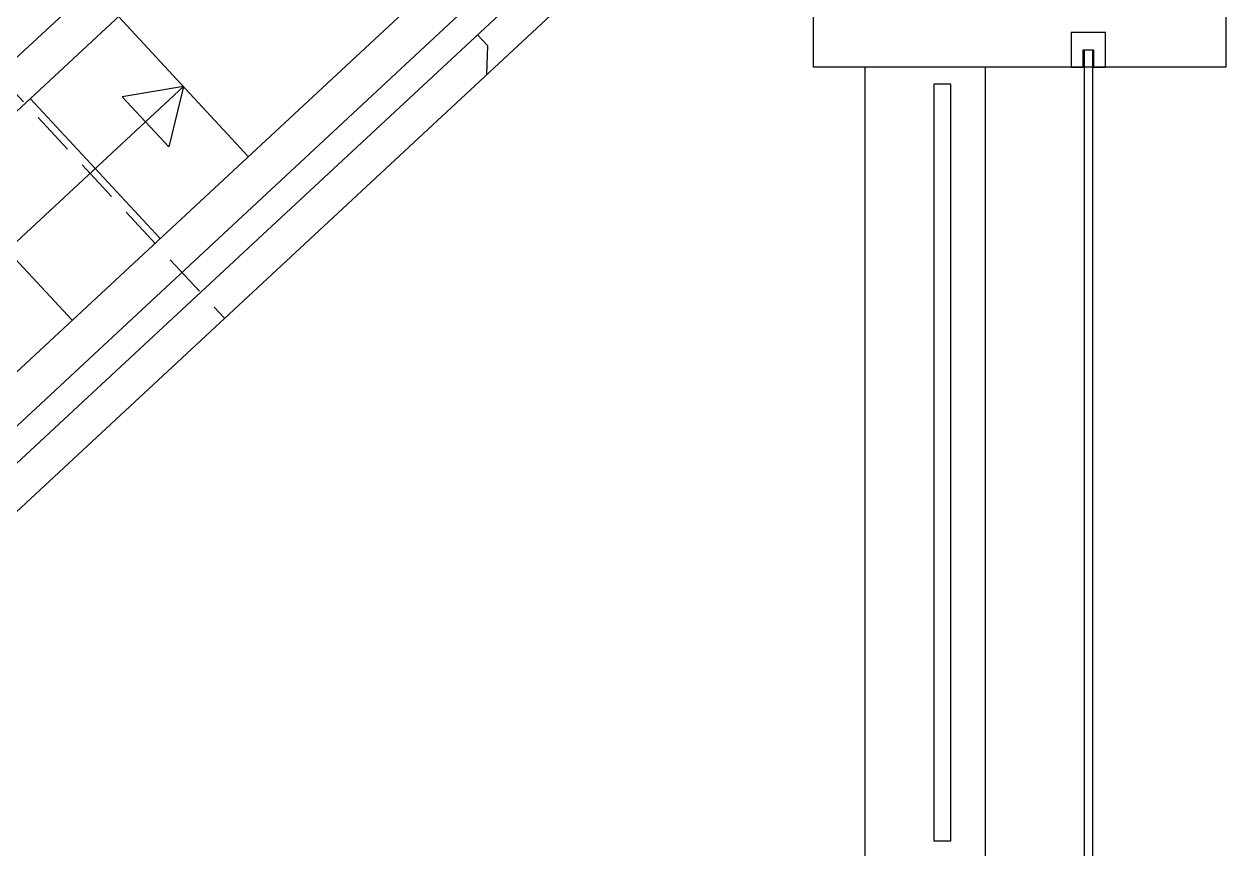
# Model space of a CAD drawing. Header units: millimetres. Extents: x -7448 to 427567, y 91657 to 341328.
# Drawn here: x 152076 to 155572, y 220218 to 222617 of the extents above; entities that cross this region are included whole.
import ezdxf

# ---------------------------------------------------------------- set-up
doc = ezdxf.new("R2010")
doc.units = ezdxf.units.MM
doc.header["$LTSCALE"] = 500
doc.header["$MEASUREMENT"] = 0
doc.linetypes.add('HIDDEN2', pattern=[0.188, 0.125, -0.063])
doc.layers.add('e-plan', color=9, linetype='CONTINUOUS')

# ---------------------------------------------------------------- blocks, each defined once
blk = doc.blocks.new('A$C71E245D9')
at = {"layer": 'e-plan', "linetype": 'HIDDEN2', "ltscale": 2}
blk.add_line((13305, 2350), (13305, 50), dxfattribs=at)
at = {"layer": 'e-plan'}
for p, q in [((14905, 1017.5), (1100, 1017.5)), ((14345, 902.5), (1660, 902.5)), ((12975.6, 902.5), (12975.6, 347.5)), ((13325.6, 902.5), (13325.6, 347.5)), ((13675.6, 902.5), (13675.6, 347.5)), ((13675.6, 625), (13525, 724.6)), ((13525, 724.6), (13525, 625)), ((13675.6, 625), (2236.8, 625)), ((13675.6, 625), (13525, 525.4)), ((13525, 525.4), (13525, 625)), ((14345, 347.5), (1660, 347.5)), ((14905, 232.5), (1100, 232.5)), ((14905, 152.5), (1100, 152.5)), ((14405, 110), (14405, 152.5)), ((14405, 110), (14345, 50)), ((15600, 50), (0, 50))]:
    blk.add_line(p, q, dxfattribs=at)

msp = doc.modelspace()

# ---------------------------------------------------------------- linework, layer by layer
at = {"layer": 'e-plan'}
for p, q in [((154522.2, 222491.9), (154522.2, 216114.1)), ((154872.2, 222491.9), (154872.2, 220191.9))]:
    msp.add_line(p, q, dxfattribs=at)
for points in [[(154372.2, 223391.9), (155572.2, 223391.9), (155572.2, 222491.9), (154372.2, 222491.9)], [(155187.2, 222591.9), (155187.2, 222591.9), (155157.2, 222591.9), (155157.2, 222591.9), (155122.2, 222591.9), (155122.2, 222491.9), (155157.2, 222491.9), (155157.2, 222541.9), (155187.2, 222541.9), (155187.2, 222491.9), (155222.2, 222491.9), (155222.2, 222591.9)], [(154772.2, 222441.9), (154722.2, 222441.9), (154722.2, 220241.9), (154772.2, 220241.9)]]:
    msp.add_lwpolyline(points, close=True, dxfattribs=at)
for points in [[(155160.2, 222541.9), (155160.2, 213115.4)], [(155184.2, 222541.9), (155184.2, 213115.4)]]:
    msp.add_lwpolyline(points, dxfattribs=at)

# ---------------------------------------------------------------- block references
at = {"layer": 'e-plan', "rotation": 42.90513545094792}
msp.add_blockref('A$C71E245D9', (142948.2, 212667.3), dxfattribs=at)

doc.saveas('drawing.dxf')
